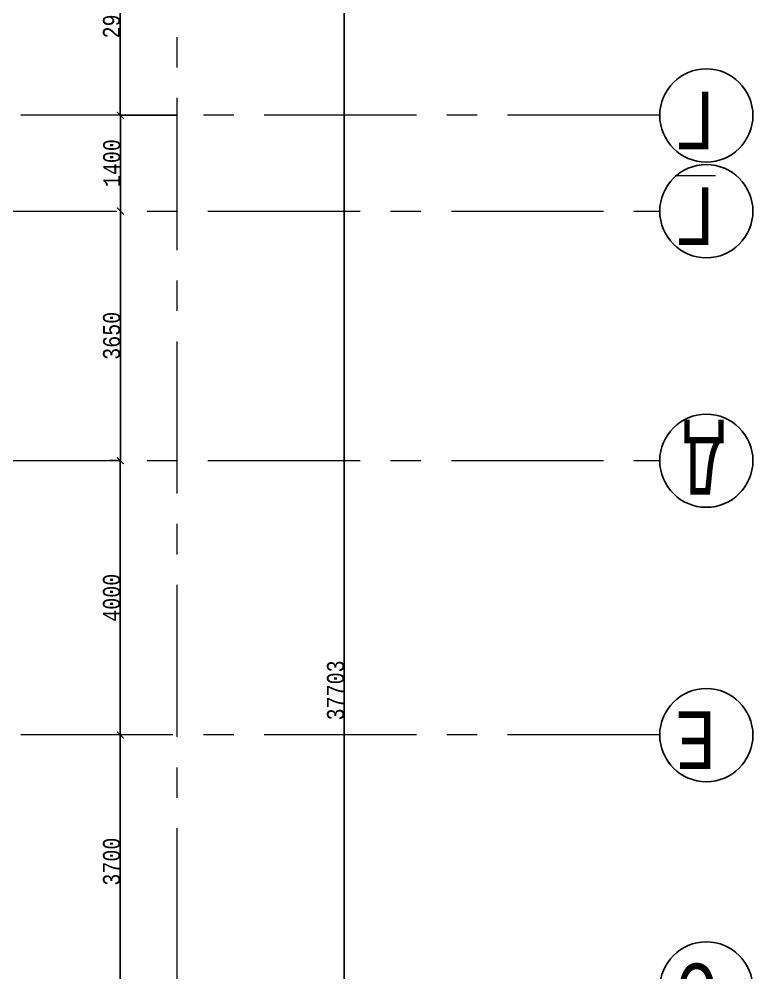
# Model space of a CAD drawing. Header units: millimetres. Extents: x -689206 to 4969298, y -1019800 to 703299.
# Drawn here: x -74672 to -63949, y -580746 to -566811 of the extents above; entities that cross this region are included whole.
import ezdxf

# ---------------------------------------------------------------- set-up
doc = ezdxf.new("R2010")
doc.units = ezdxf.units.MM
doc.linetypes.add('осеваяX2', pattern=[101.6, 63.5, -12.7, 12.7, -12.7])
doc.layers.add('РАЗМЕРЫ', color=7, linetype='Continuous', lineweight=9)
doc.layers.add('стены', color=7, linetype='Continuous', lineweight=20)
doc.layers.add('сетка', color=104, linetype='Continuous')
doc.styles.add('Аннотативный', font='isocteur.ttf', dxfattribs={"width": 0.7, "height": 250})
doc.dimstyles.new('Аннотативный', dxfattribs={"dimscale": 0, "dimtxt": 250, "dimasz": 100, "dimexe": 1.25, "dimexo": 0.625, "dimtad": 1, "dimdec": 0, "dimtxsty": 'Аннотативный', "dimblk": 'ARCHTICK', "dimcen": 2.5, "dimadec": 0, "dimazin": 0, "dimtfac": 1, "dimtdec": 0, "dimtmove": 0, "dimatfit": 3, "dimfxl": 1, "dimarcsym": 0})

# ---------------------------------------------------------------- blocks, each defined once
blk = doc.blocks.new('_ArchTick')
at = {"color": 0, "linetype": 'ByBlock', "const_width": 0.15}
blk.add_lwpolyline([(-0.5, -0.5), (0.5, 0.5)], dxfattribs=at)
blk = doc.blocks.new('*D3542')
at = {"layer": 'Defpoints', "color": 0, "lineweight": 0, "ltscale": 35, "transparency": 16777216}
for p in [(-73191, -568217), (-73191, -569616), (-73191, -569616)]:
    blk.add_point(p, dxfattribs=at)
at = {"layer": 'РАЗМЕРЫ', "color": 0, "lineweight": -2, "ltscale": 35, "transparency": 16777216}
for p, q in [((-73191, -568217), (-73192, -568217)), ((-73191, -568217), (-73191, -569616)), ((-73191, -569616), (-73192, -569616))]:
    blk.add_line(p, q, dxfattribs=at)
at = {"layer": 'РАЗМЕРЫ', "color": 0, "lineweight": -2, "ltscale": 35, "transparency": 16777216, "xscale": 100, "yscale": 100, "zscale": 100}
for p, rotation in [((-73191, -568217), 90), ((-73191, -569616), 270)]:
    blk.add_blockref('_ArchTick', p, dxfattribs=dict(at, rotation=rotation))
at = {"layer": 'РАЗМЕРЫ', "color": 0, "lineweight": 5, "ltscale": 35, "transparency": 16777216, "insert": (-73316, -568916), "char_height": 250, "attachment_point": 5, "rotation": 90, "style": 'Аннотативный'}
blk.add_mtext('1400', dxfattribs=at)
blk = doc.blocks.new('*D3543')
at = {"layer": 'Defpoints', "color": 0, "lineweight": 0, "ltscale": 35, "transparency": 16777216}
for p in [(-73192, -569616), (-73351, -573261), (-73192, -573261)]:
    blk.add_point(p, dxfattribs=at)
at = {"layer": 'РАЗМЕРЫ', "color": 0, "lineweight": -2, "ltscale": 35, "transparency": 16777216}
for p, q in [((-73193, -569616), (-73193, -569616)), ((-73192, -569616), (-73192, -573261)), ((-73350, -573261), (-73191, -573261))]:
    blk.add_line(p, q, dxfattribs=at)
at = {"layer": 'РАЗМЕРЫ', "color": 0, "lineweight": -2, "ltscale": 35, "transparency": 16777216, "xscale": 100, "yscale": 100, "zscale": 100}
for p, rotation in [((-73192, -569616), 90), ((-73192, -573261), 270)]:
    blk.add_blockref('_ArchTick', p, dxfattribs=dict(at, rotation=rotation))
at = {"layer": 'РАЗМЕРЫ', "color": 0, "lineweight": 5, "ltscale": 35, "transparency": 16777216, "insert": (-73318, -571438), "char_height": 250, "attachment_point": 5, "rotation": 90, "style": 'Аннотативный'}
blk.add_mtext('3650', dxfattribs=at)
blk = doc.blocks.new('*D3544')
at = {"layer": 'Defpoints', "color": 0, "lineweight": 0, "ltscale": 35, "transparency": 16777216}
for p in [(-72363, -565269), (-73194, -568217), (-72363, -568217)]:
    blk.add_point(p, dxfattribs=at)
at = {"layer": 'РАЗМЕРЫ', "color": 0, "lineweight": -2, "ltscale": 35, "transparency": 16777216}
for p, q in [((-72364, -565269), (-73196, -565269)), ((-73194, -565269), (-73194, -568217)), ((-72364, -568217), (-73196, -568217))]:
    blk.add_line(p, q, dxfattribs=at)
at = {"layer": 'РАЗМЕРЫ', "color": 0, "lineweight": -2, "ltscale": 35, "transparency": 16777216, "xscale": 100, "yscale": 100, "zscale": 100}
for p, rotation in [((-73194, -565269), 90), ((-73194, -568217), 270)]:
    blk.add_blockref('_ArchTick', p, dxfattribs=dict(at, rotation=rotation))
at = {"layer": 'РАЗМЕРЫ', "color": 0, "lineweight": 5, "ltscale": 35, "transparency": 16777216, "insert": (-73320, -566743), "char_height": 250, "attachment_point": 5, "rotation": 90, "style": 'Аннотативный'}
blk.add_mtext('2950', dxfattribs=at)
blk = doc.blocks.new('*D3548')
at = {"layer": 'Defpoints', "color": 0, "lineweight": 0, "ltscale": 35, "transparency": 16777216}
for p in [(-73193, -573261), (-73193, -577269), (-73193, -577269)]:
    blk.add_point(p, dxfattribs=at)
at = {"layer": 'РАЗМЕРЫ', "color": 0, "lineweight": -2, "ltscale": 35, "transparency": 16777216}
for p, q in [((-73194, -573261), (-73194, -573261)), ((-73193, -573261), (-73193, -577269)), ((-73194, -577269), (-73194, -577269))]:
    blk.add_line(p, q, dxfattribs=at)
at = {"layer": 'РАЗМЕРЫ', "color": 0, "lineweight": -2, "ltscale": 35, "transparency": 16777216, "xscale": 100, "yscale": 100, "zscale": 100}
for p, rotation in [((-73193, -573261), 90), ((-73193, -577269), 270)]:
    blk.add_blockref('_ArchTick', p, dxfattribs=dict(at, rotation=rotation))
at = {"layer": 'РАЗМЕРЫ', "color": 0, "lineweight": 5, "ltscale": 35, "transparency": 16777216, "insert": (-73319, -575265), "char_height": 250, "attachment_point": 5, "rotation": 90, "style": 'Аннотативный'}
blk.add_mtext('4000', dxfattribs=at)
blk = doc.blocks.new('*D3549')
at = {"layer": 'Defpoints', "color": 0, "lineweight": 0, "ltscale": 35, "transparency": 16777216}
for p in [(-73193, -577269), (-73667, -580971), (-73193, -580971)]:
    blk.add_point(p, dxfattribs=at)
at = {"layer": 'РАЗМЕРЫ', "color": 0, "lineweight": -2, "ltscale": 35, "transparency": 16777216}
for p, q in [((-73194, -577269), (-73194, -577269)), ((-73193, -577269), (-73193, -580971)), ((-73666, -580971), (-73192, -580971))]:
    blk.add_line(p, q, dxfattribs=at)
at = {"layer": 'РАЗМЕРЫ', "color": 0, "lineweight": -2, "ltscale": 35, "transparency": 16777216, "xscale": 100, "yscale": 100, "zscale": 100}
for p, rotation in [((-73193, -577269), 90), ((-73193, -580971), 270)]:
    blk.add_blockref('_ArchTick', p, dxfattribs=dict(at, rotation=rotation))
at = {"layer": 'РАЗМЕРЫ', "color": 0, "lineweight": 5, "ltscale": 35, "transparency": 16777216, "insert": (-73319, -579120), "char_height": 250, "attachment_point": 5, "rotation": 90, "style": 'Аннотативный'}
blk.add_mtext('3700', dxfattribs=at)
blk = doc.blocks.new('*D3569')
at = {"layer": 'Defpoints', "color": 0, "lineweight": 0, "ltscale": 35, "transparency": 16777216}
for p in [(-72363, -557767), (-72363, -595470), (-69921, -595470)]:
    blk.add_point(p, dxfattribs=at)
at = {"layer": 'РАЗМЕРЫ', "color": 0, "lineweight": -2, "ltscale": 35, "transparency": 16777216}
for p, q in [((-72363, -557767), (-69919, -557767)), ((-69921, -557767), (-69921, -595470)), ((-72363, -595470), (-69919, -595470))]:
    blk.add_line(p, q, dxfattribs=at)
at = {"layer": 'РАЗМЕРЫ', "color": 0, "lineweight": -2, "ltscale": 35, "transparency": 16777216, "xscale": 100, "yscale": 100, "zscale": 100}
for p, rotation in [((-69921, -557767), 90), ((-69921, -595470), 270)]:
    blk.add_blockref('_ArchTick', p, dxfattribs=dict(at, rotation=rotation))
at = {"layer": 'РАЗМЕРЫ', "color": 0, "lineweight": 5, "ltscale": 35, "transparency": 16777216, "insert": (-70046, -576618), "char_height": 250, "attachment_point": 5, "rotation": 90, "style": 'Аннотативный'}
blk.add_mtext('37703', dxfattribs=at)

msp = doc.modelspace()

# ---------------------------------------------------------------- linework, layer by layer
at = {"layer": 'РАЗМЕРЫ', "linetype": 'осеваяX2', "lineweight": 5, "ltscale": 35}
for p, q in [((-132363.4, -569615.9), (-65310.7, -569615.9)), ((-132363.4, -573260.7), (-65310.7, -573260.7))]:
    msp.add_line(p, q, dxfattribs=at)
at = {"layer": 'сетка', "color": 0}
for centre in [(-64630, -568218.9), (-64630, -569618.1), (-64630, -573262.9), (-64630, -577270.9), (-64630, -580972.9)]:
    msp.add_circle(centre, 680.7, dxfattribs=at)
at = {"layer": 'стены', "linetype": 'осеваяX2', "lineweight": 5, "ltscale": 35}
for p, q in [((-72363.4, -598634), (-72363.4, -557766.6)), ((-65310.7, -568216.6), (-132363.4, -568216.6)), ((-65310.7, -577268.6), (-132363.4, -577268.6))]:
    msp.add_line(p, q, dxfattribs=at)

# ---------------------------------------------------------------- texts
at = {"layer": 'РАЗМЕРЫ', "lineweight": 5, "ltscale": 35, "width": 7009.377, "attachment_point": 1, "rotation": 180, "style": 'Аннотативный'}
for s, insert, char_height in [('Г', (-64494.3, -568713.2), 841.3), ('{\\LГ}', (-64494.3, -570112.5), 841.28), ('Д', (-64374, -573757.2), 841.3), ('Е', (-64494.3, -577765.2), 841.3), ('Є', (-64459, -581449.6), 841.3)]:
    msp.add_mtext(s, dxfattribs=dict(at, insert=insert, char_height=char_height))

# ---------------------------------------------------------------- dimensions: what is measured, and where the dimension line sits
at = {"layer": 'РАЗМЕРЫ', "lineweight": 5, "ltscale": 35}
dim = msp.add_linear_dim(base=(-69920.7, -595470), p1=(-72363.4, -557766.6), p2=(-72363.4, -595470), angle=270, dimstyle='Аннотативный', dxfattribs=at)
dim.commit()
dim.dimension.update_dxf_attribs({"geometry": '*D3569', "text_midpoint": (-70046.3, -576618.3)})
for base, p1, p2, text, picture, middle in [((-73194.4, -568216.6), (-72363.4, -565268.6), (-72363.4, -568216.6), '2950', '*D3544', (-73320.1, -566742.6)), ((-73190.7, -569615.9), (-73190.7, -568216.6), (-73190.7, -569615.9), '1400', '*D3542', (-73316.3, -568916.3)), ((-73191.9, -573260.7), (-73191.9, -569615.9), (-73350.5, -573260.7), '3650', '*D3543', (-73317.6, -571438.3)), ((-73193.2, -577268.6), (-73193.2, -573260.7), (-73193.2, -577268.6), '4000', '*D3548', (-73318.8, -575264.7)), ((-73193.2, -580970.7), (-73193.2, -577268.6), (-73666.5, -580970.7), '3700', '*D3549', (-73318.8, -579119.7))]:
    dim = msp.add_linear_dim(base=base, p1=p1, p2=p2, angle=270, text=text, dimstyle='Аннотативный', dxfattribs=at)
    dim.commit()
    dim.dimension.update_dxf_attribs({"geometry": picture, "text_midpoint": middle})

doc.saveas('drawing.dxf')
